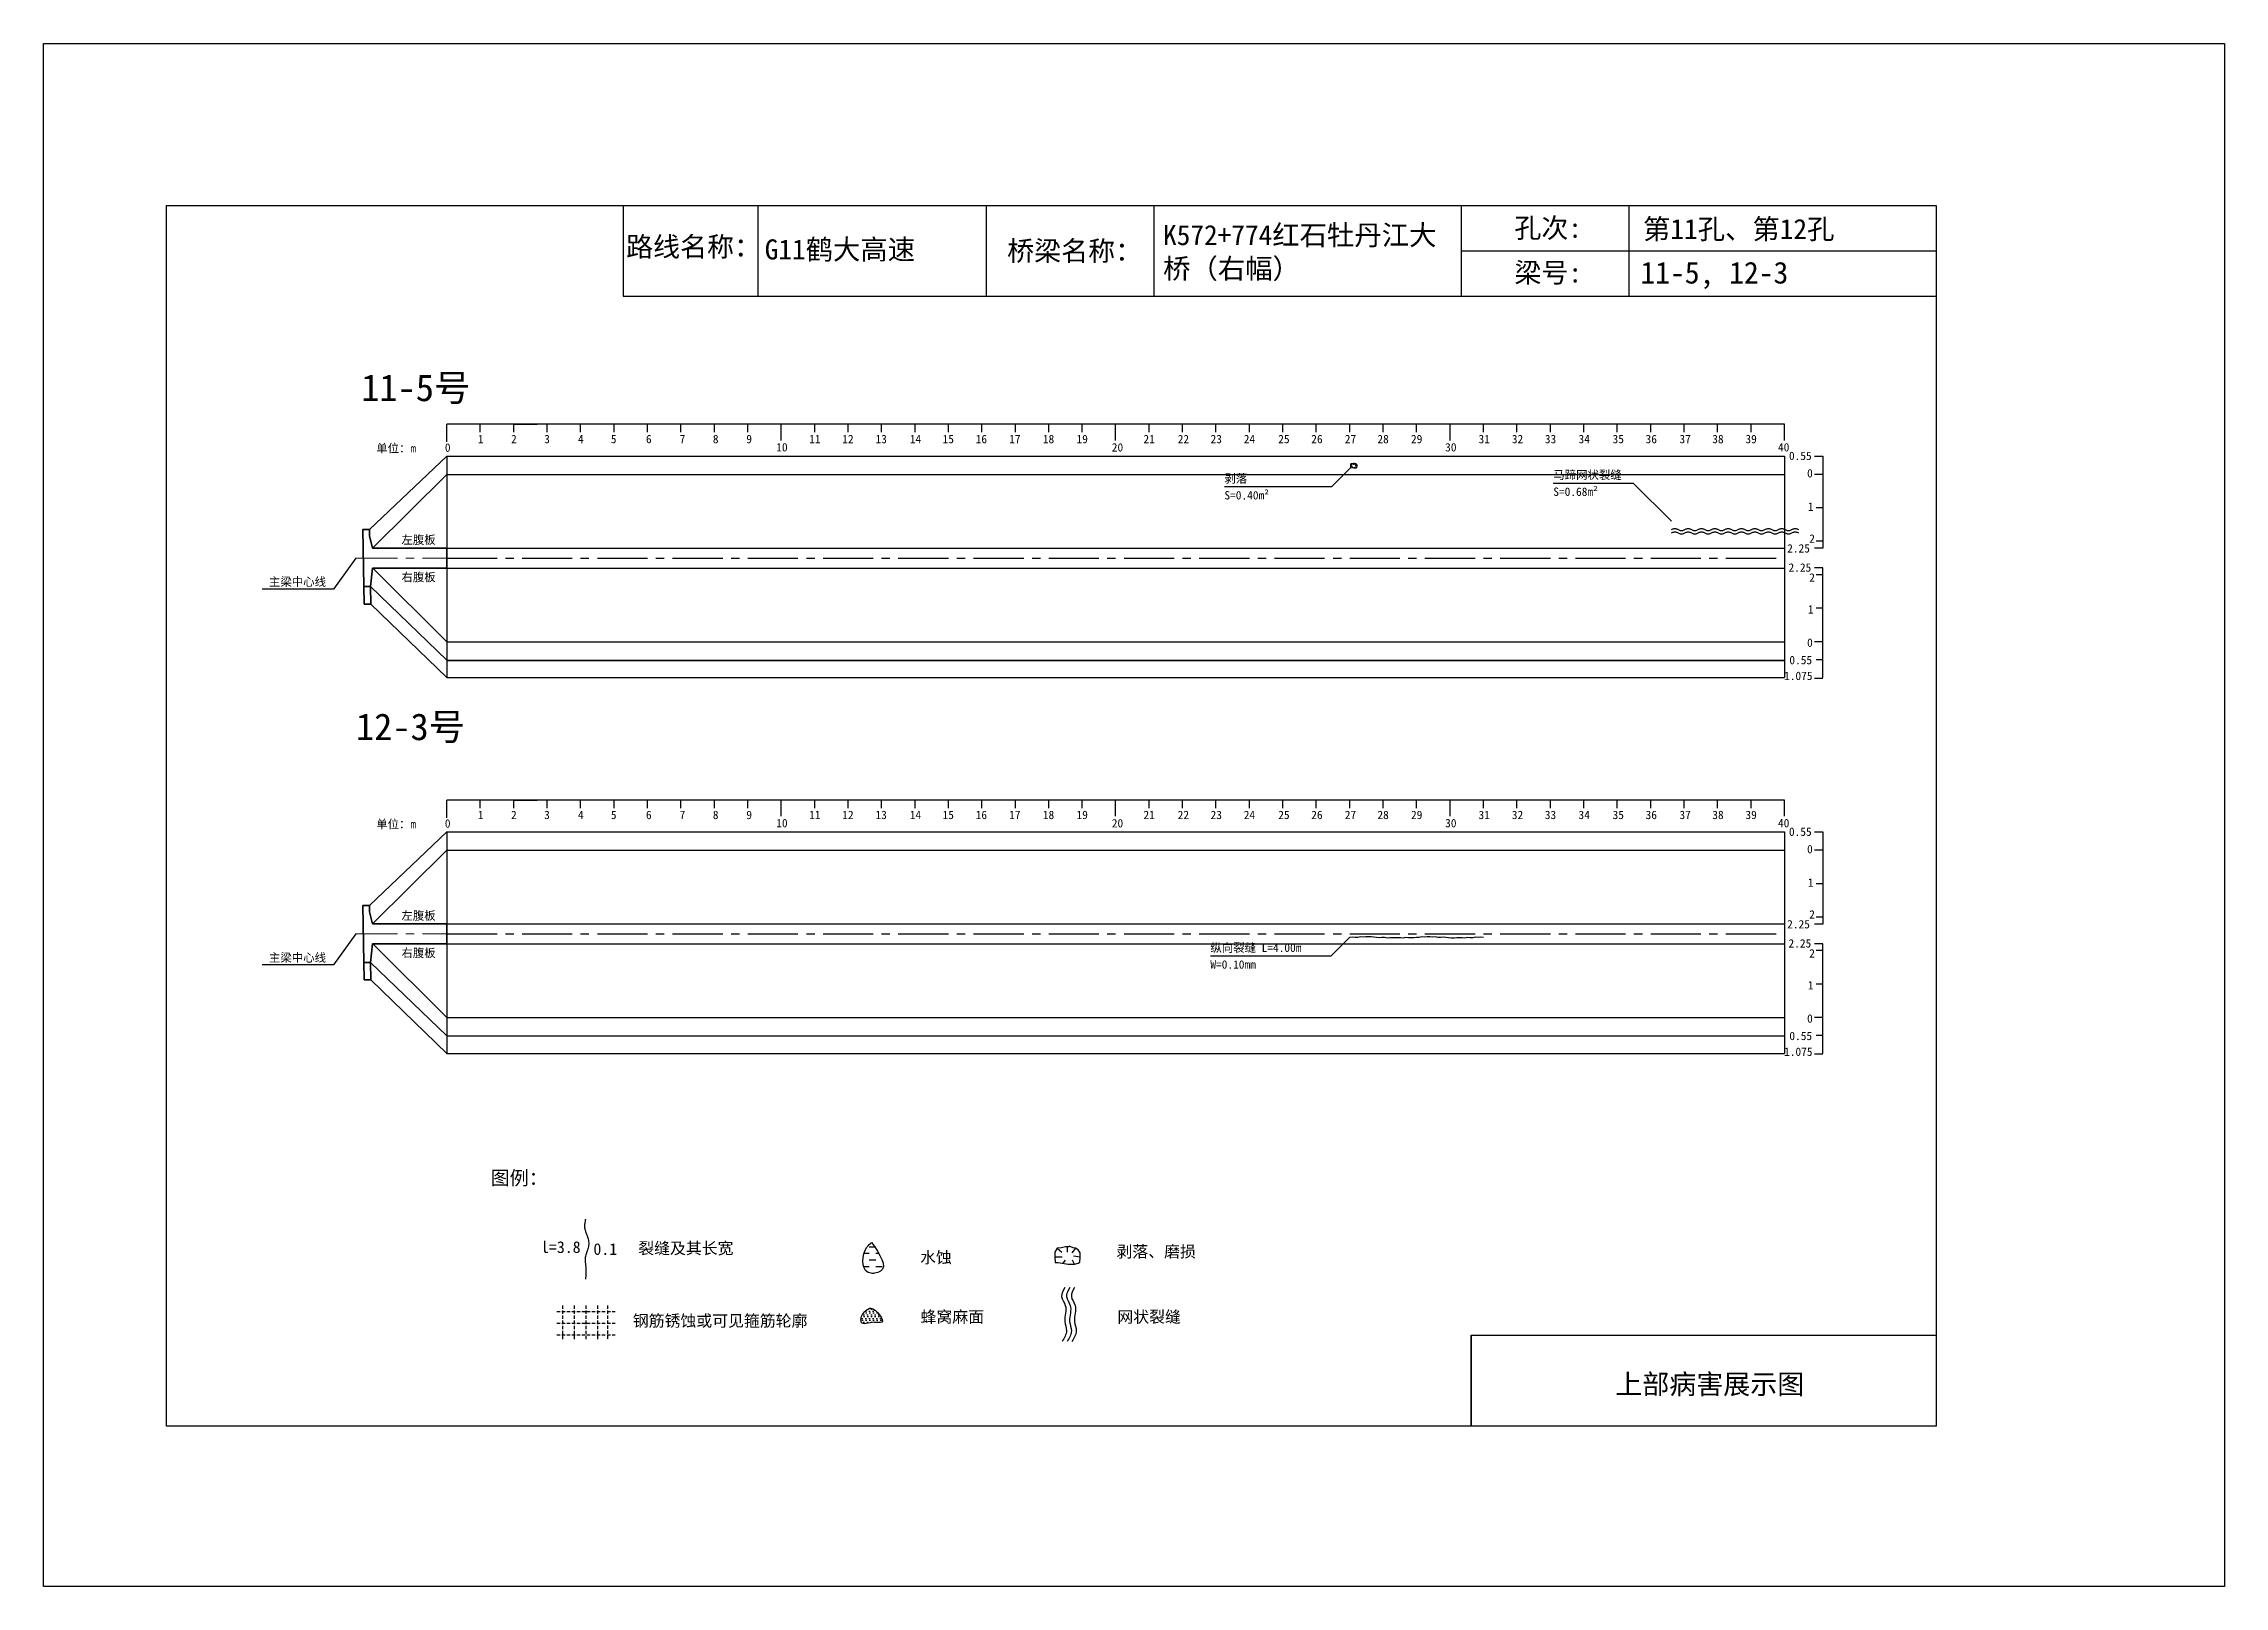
# Model space of a CAD drawing. Header units: millimetres. Extents: x -37 to 615, y -48 to 413.
import ezdxf

# ---------------------------------------------------------------- set-up
doc = ezdxf.new("R2010")
doc.units = ezdxf.units.MM
for name, pattern in [('CENTER', [2, 1.25, -0.25, 0.25, -0.25]), ('CENTER2', [1.125, 0.75, -0.125, 0.125, -0.125]), ('DASHED', [0.75, 0.5, -0.25])]:
    doc.linetypes.add(name, pattern=pattern)
for name, color, linetype in [('加固措施', 7, 'Continuous'), ('图层1', 7, 'Continuous'), ('病害', 5, 'Continuous'), ('轮廓', 3, 'Continuous')]:
    doc.layers.add(name, color=color, linetype=linetype)
doc.layers.add('虚线', color=7, linetype='Continuous', lineweight=30)
doc.styles.get("Standard").update_dxf_attribs({"font": ''})
doc.styles.add('汉字', font='')
doc.styles.get('Standard').set_extended_font_data('SimSun')
doc.styles.get('汉字').set_extended_font_data('SimSun')
pattern_1 = [(0, (-3997.7199, -288.9294), (0.55266586, 1.10533173), [0, -1.10533173])]
pattern_2 = [(0, (-6886.571, -700.7115), (0.55266586, 1.10533173), [0, -1.10533173])]
pattern_3 = [(0, (-3576.1421, -199.0757), (1.9895971, 1.9895971), [1.9895971, -1.9895971])]

# ---------------------------------------------------------------- blocks, each defined once
blk = doc.blocks.new('adfsd')
at = {"lineweight": -2, "ltscale": 0.5}
for p, q in [((1140.897, -3083.694), (1140.936, -3083.729)), ((1140.983, -3083.682), (1140.981, -3083.729)), ((1141.053, -3083.694), (1141.022, -3083.735)), ((1140.876, -3083.768), (1140.94, -3083.769)), ((1140.948, -3083.824), (1140.969, -3083.796)), ((1141.045, -3083.83), (1141.028, -3083.796)), ((1141.094, -3083.772), (1141.036, -3083.763))]:
    blk.add_line(p, q, dxfattribs=at)
blk.add_lwpolyline([(1141, -3083.682), (1140.967, -3083.682), (1140.934, -3083.69), (1140.897, -3083.694), (1140.876, -3083.727), (1140.876, -3083.768), (1140.88, -3083.818), (1140.905, -3083.818), (1140.991, -3083.83), (1141.045, -3083.83), (1141.078, -3083.822), (1141.09, -3083.814), (1141.094, -3083.772), (1141.094, -3083.735), (1141.078, -3083.707), (1141.053, -3083.694), (1141.033, -3083.69), (1141, -3083.678)], dxfattribs=at)
blk = doc.blocks.new('chi')
at = {"color": 0}
for p, q in [((1147.409, -3079.329), (1147.409, -3078.8)), ((1187.409, -3078.8), (1147.409, -3078.8)), ((1148.409, -3079.041), (1148.409, -3078.8)), ((1149.409, -3079.041), (1149.409, -3078.8)), ((1149.409, -3078.8), (1150.109, -3078.8)), ((1150.409, -3079.041), (1150.409, -3078.8)), ((1151.409, -3079.041), (1151.409, -3078.8)), ((1152.409, -3079.041), (1152.409, -3078.8)), ((1153.409, -3079.041), (1153.409, -3078.8)), ((1154.409, -3079.041), (1154.409, -3078.8)), ((1155.409, -3079.041), (1155.409, -3078.8)), ((1156.409, -3079.041), (1156.409, -3078.8)), ((1157.409, -3079.283), (1157.409, -3078.8)), ((1158.409, -3079.041), (1158.409, -3078.8)), ((1159.409, -3079.041), (1159.409, -3078.8)), ((1160.409, -3079.041), (1160.409, -3078.8)), ((1161.409, -3079.041), (1161.409, -3078.8)), ((1162.409, -3079.041), (1162.409, -3078.8)), ((1163.409, -3079.041), (1163.409, -3078.8)), ((1164.409, -3079.041), (1164.409, -3078.8)), ((1165.409, -3079.041), (1165.409, -3078.8)), ((1166.409, -3079.041), (1166.409, -3078.8)), ((1167.409, -3079.283), (1167.409, -3078.8)), ((1168.409, -3079.041), (1168.409, -3078.8)), ((1169.409, -3079.041), (1169.409, -3078.8)), ((1170.409, -3079.041), (1170.409, -3078.8)), ((1171.409, -3079.041), (1171.409, -3078.8)), ((1172.409, -3079.041), (1172.409, -3078.8)), ((1173.409, -3079.041), (1173.409, -3078.8)), ((1174.409, -3079.041), (1174.409, -3078.8)), ((1175.409, -3079.041), (1175.409, -3078.8)), ((1176.409, -3079.041), (1176.409, -3078.8)), ((1177.409, -3079.283), (1177.409, -3078.8)), ((1178.409, -3079.041), (1178.409, -3078.8)), ((1179.409, -3079.041), (1179.409, -3078.8)), ((1180.409, -3079.041), (1180.409, -3078.8)), ((1181.409, -3079.041), (1181.409, -3078.8)), ((1182.409, -3079.041), (1182.409, -3078.8)), ((1183.409, -3079.041), (1183.409, -3078.8)), ((1184.409, -3079.041), (1184.409, -3078.8)), ((1185.409, -3079.041), (1185.409, -3078.8)), ((1186.409, -3079.041), (1186.409, -3078.8)), ((1187.409, -3079.283), (1187.409, -3078.8))]:
    blk.add_line(p, q, dxfattribs=at)
for s, p in [('0', (1147.349, -3079.623)), ('1', (1148.339, -3079.368)), ('2', (1149.328, -3079.368)), ('3', (1150.319, -3079.368)), ('4', (1151.329, -3079.368)), ('5', (1152.313, -3079.368)), ('6', (1153.363, -3079.368)), ('7', (1154.37, -3079.368)), ('8', (1155.363, -3079.368)), ('9', (1156.363, -3079.368)), ('10', (1157.259, -3079.613)), ('11', (1158.242, -3079.368)), ('12', (1159.233, -3079.368)), ('13', (1160.227, -3079.368)), ('14', (1161.252, -3079.368)), ('15', (1162.233, -3079.368)), ('16', (1163.223, -3079.368)), ('17', (1164.224, -3079.368)), ('18', (1165.232, -3079.368)), ('19', (1166.238, -3079.368)), ('20', (1167.294, -3079.617)), ('21', (1168.24, -3079.368)), ('22', (1169.264, -3079.368)), ('23', (1170.247, -3079.368)), ('24', (1171.24, -3079.368)), ('25', (1172.271, -3079.368)), ('26', (1173.258, -3079.368)), ('27', (1174.261, -3079.368)), ('28', (1175.236, -3079.368)), ('29', (1176.24, -3079.368)), ('30', (1177.262, -3079.613)), ('31', (1178.261, -3079.368)), ('32', (1179.256, -3079.368)), ('33', (1180.243, -3079.368)), ('34', (1181.251, -3079.368)), ('35', (1182.269, -3079.368)), ('36', (1183.256, -3079.368)), ('37', (1184.269, -3079.368)), ('38', (1185.251, -3079.368)), ('39', (1186.242, -3079.368)), ('40', (1187.216, -3079.613))]:
    blk.add_text(s, height=0.25).set_placement(p)
blk = doc.blocks.new('kopp')
at = {"color": 0}
for p, q in [((1188.308, -3078.25), (1188.558, -3078.25)), ((1188.558, -3078.25), (1188.558, -3078.8)), ((1188.558, -3078.8), (1188.308, -3078.8)), ((1188.558, -3078.8), (1188.558, -3079.8)), ((1188.558, -3079.8), (1188.358, -3079.8)), ((1188.558, -3079.8), (1188.558, -3079.8)), ((1188.558, -3079.8), (1188.558, -3080.8)), ((1188.558, -3081.009), (1188.308, -3081.009)), ((1188.558, -3080.8), (1188.358, -3080.8)), ((1188.558, -3080.8), (1188.558, -3081.009)), ((1188.558, -3081.592), (1188.308, -3081.592)), ((1188.558, -3081.8), (1188.358, -3081.8)), ((1188.558, -3081.8), (1188.558, -3081.592)), ((1188.558, -3082.8), (1188.558, -3081.8)), ((1188.558, -3082.8), (1188.358, -3082.8)), ((1188.558, -3083.8), (1188.558, -3082.8)), ((1188.558, -3082.8), (1188.558, -3082.8)), ((1188.558, -3083.8), (1188.308, -3083.8)), ((1188.558, -3084.875), (1188.558, -3083.8)), ((1188.558, -3084.338), (1188.358, -3084.338)), ((1188.308, -3084.888), (1188.558, -3084.888))]:
    blk.add_line(p, q, dxfattribs=at)
for s, p in [('0.55', (1187.543, -3078.37)), ('0', (1188.086, -3078.891)), ('1', (1188.109, -3079.89)), ('2', (1188.15, -3080.842)), ('2.25', (1187.49, -3081.135)), ('2.25', (1187.53, -3081.708)), ('2', (1188.15, -3082.006)), ('1', (1188.109, -3082.959)), ('0', (1188.086, -3083.954)), ('0.55', (1187.556, -3084.474)), ('1.075', (1187.398, -3084.946))]:
    blk.add_text(s, height=0.25).set_placement(p)

msp = doc.modelspace()

# ---------------------------------------------------------------- hatches: boundary and pattern name
at = {"layer": '加固措施', "lineweight": -2}
h = msp.add_hatch(dxfattribs=at)
h.set_pattern_fill('DASH', color=256, scale=0.626645)
h.set_pattern_definition(pattern_3)
edge = h.paths.add_edge_path()
edge.add_spline(control_points=[(210.85, 54.88), (210.36, 54.45), (208.03, 52.39), (207.41, 44.9), (216.74, 46.23), (213.29, 51.3), (210.85, 54.88)], knot_values=[0, 0, 0, 0, 3.237042, 15.187225, 21.182779, 35.601669, 35.601669, 35.601669, 35.601669], degree=3, periodic=0)
h = msp.add_hatch(dxfattribs=at)
h.set_pattern_fill('DASH', color=256, scale=0.626645)
h.set_pattern_definition(pattern_3)
edge = h.paths.add_edge_path()
edge.add_spline(control_points=[(210.85, 54.88), (210.36, 54.45), (208.03, 52.39), (207.41, 44.9), (216.74, 46.23), (213.29, 51.3), (210.85, 54.88)], knot_values=[0, 0, 0, 0, 3.237042, 15.187225, 21.182779, 35.601669, 35.601669, 35.601669, 35.601669], degree=3, periodic=0)
h = msp.add_hatch(dxfattribs=at)
h.set_pattern_fill('DOTS', scale=0.696272)
h.set_pattern_definition(pattern_1)
edge = h.paths.add_edge_path()
edge.add_spline(control_points=[(210.19, 35.22), (209.15, 34.51), (207.68, 33.49), (207.52, 29.75), (211, 31.47), (215.72, 30.12), (212.21, 35.3), (210.31, 35.22), (210.19, 35.22)], knot_values=[0, 0, 0, 0, 5.205471, 7.397577, 12.944796, 16.169923, 23.88441, 24.400432, 24.400432, 24.400432, 24.400432], degree=3, periodic=0)
h = msp.add_hatch(dxfattribs=at)
h.set_pattern_fill('DOTS', scale=0.696272)
h.set_pattern_definition(pattern_1)
edge = h.paths.add_edge_path()
edge.add_spline(control_points=[(210.19, 35.22), (209.15, 34.51), (207.68, 33.49), (207.52, 29.75), (211, 31.47), (215.72, 30.12), (212.21, 35.3), (210.31, 35.22), (210.19, 35.22)], knot_values=[0, 0, 0, 0, 5.205471, 7.397577, 12.944796, 16.169923, 23.88441, 24.400432, 24.400432, 24.400432, 24.400432], degree=3, periodic=0)
at = {"layer": '病害', "lineweight": -2}
h = msp.add_hatch(dxfattribs=at)
h.set_pattern_fill('DOTS', color=4, scale=0.696272, style=0)
h.set_pattern_definition(pattern_2)
edge = h.paths.add_edge_path()
edge.add_spline(control_points=[(210.19, 35.22), (209.15, 34.51), (207.68, 33.49), (207.52, 29.75), (211, 31.47), (215.72, 30.12), (212.21, 35.3), (210.31, 35.22), (210.19, 35.22)], knot_values=[0, 0, 0, 0, 1.041094, 1.479515, 2.588959, 3.233985, 4.776882, 4.880086, 4.880086, 4.880086, 4.880086], degree=3, periodic=0)
h = msp.add_hatch(dxfattribs=at)
h.set_pattern_fill('DOTS', color=4, scale=0.696272, style=0)
h.set_pattern_definition(pattern_2)
edge = h.paths.add_edge_path()
edge.add_spline(control_points=[(210.19, 35.22), (209.15, 34.51), (207.68, 33.49), (207.52, 29.75), (211, 31.47), (215.72, 30.12), (212.21, 35.3), (210.31, 35.22), (210.19, 35.22)], knot_values=[0, 0, 0, 0, 1.041094, 1.479515, 2.588959, 3.233985, 4.776882, 4.880086, 4.880086, 4.880086, 4.880086], degree=3, periodic=0)

# ---------------------------------------------------------------- linework, layer by layer
at = {"color": 0, "linetype": 'ByBlock'}
for p, q in [((0, 364.85), (529.17, 364.85)), ((0, 0), (0, 364.85)), ((136.5, 364.85), (136.5, 337.72)), ((245.1, 364.85), (245.1, 337.72)), ((387.13, 364.85), (387.13, 337.72)), ((437.29, 364.79), (437.29, 337.66)), ((529.17, 364.85), (529.17, 0)), ((136.5, 337.72), (529.17, 337.72)), ((390.12, 0), (390.12, 27.12)), ((390.12, 27.12), (529.17, 27.12)), ((529.17, 0), (0, 0))]:
    msp.add_line(p, q, dxfattribs=at)
at = {"color": 0}
for p, q in [((60.65, 267.93), (83.82, 289.93)), ((83.82, 289.93), (83.82, 223.68)), ((83.82, 289.93), (483.82, 289.93)), ((483.82, 289.93), (483.82, 223.68)), ((61.57, 262.43), (83.82, 284.43)), ((83.82, 262.43), (483.82, 262.43)), ((483.82, 262.43), (483.82, 259.43)), ((56.57, 259.43), (49.96, 250.17)), ((61.64, 256.43), (83.82, 234.43)), ((83.82, 256.43), (483.82, 256.43)), ((49.96, 250.17), (28.63, 250.17)), ((60.99, 250.93), (83.82, 228.93)), ((61.09, 245.68), (83.82, 223.68)), ((83.82, 234.43), (483.82, 234.43)), ((83.82, 228.93), (483.82, 228.93)), ((83.82, 228.81), (483.82, 228.81)), ((83.82, 223.68), (483.82, 223.68)), ((60.65, 155.59), (83.82, 177.59)), ((83.82, 177.59), (83.82, 111.34)), ((83.82, 177.59), (483.82, 177.59)), ((483.82, 177.59), (483.82, 111.34)), ((61.57, 150.08), (83.82, 172.09)), ((83.82, 172.09), (483.82, 172.09)), ((83.82, 150.09), (483.82, 150.09)), ((483.82, 150.09), (483.82, 147.09)), ((56.57, 147.09), (49.96, 137.83)), ((61.64, 144.09), (83.82, 122.09)), ((83.82, 144.09), (483.82, 144.09)), ((49.96, 137.83), (28.63, 137.83)), ((60.99, 138.59), (83.82, 116.59)), ((61.09, 133.34), (83.82, 111.34)), ((83.82, 122.09), (483.82, 122.09)), ((83.82, 116.59), (483.82, 116.59)), ((83.82, 111.34), (483.82, 111.34))]:
    msp.add_line(p, q, dxfattribs=at)
at = {"color": 7}
for p, q in [((354.19, 287.59), (354.55, 287.27)), ((354.98, 287.7), (354.96, 287.27)), ((355.62, 287.59), (355.34, 287.22)), ((356, 286.87), (355.47, 286.96)), ((354, 286.91), (354.59, 286.9)), ((354.66, 286.4), (354.85, 286.66)), ((355.55, 286.35), (355.39, 286.66))]:
    msp.add_line(p, q, dxfattribs=at)
msp.add_line((83.82, 284.43), (483.82, 284.43))
at = {"color": 1, "linetype": 'CENTER2', "ltscale": 20}
for p, q in [((83.82, 259.43), (483.82, 259.43)), ((83.82, 147.09), (483.82, 147.09))]:
    msp.add_line(p, q, dxfattribs=at)
at = {"color": 1, "linetype": 'DASHED', "ltscale": 2}
for p, q in [((116.71, 34.25), (134.11, 34.25)), ((116.71, 34.25), (134.11, 34.25)), ((118.45, 35.99), (118.45, 25.55)), ((118.45, 35.99), (118.45, 25.55)), ((121.93, 35.99), (121.93, 25.55)), ((121.93, 35.99), (121.93, 25.55)), ((125.41, 35.99), (125.41, 25.55)), ((125.41, 35.99), (125.41, 25.55)), ((128.89, 35.99), (128.89, 25.55)), ((128.89, 35.99), (128.89, 25.55)), ((131.87, 36.02), (131.87, 25.57)), ((131.87, 36.02), (131.87, 25.57)), ((116.71, 30.77), (134.11, 30.77)), ((116.71, 30.77), (134.11, 30.77)), ((116.71, 27.29), (134.11, 27.29)), ((116.71, 27.29), (134.11, 27.29))]:
    msp.add_line(p, q, dxfattribs=at)
at = {"color": 3, "linetype": 'ByBlock'}
msp.add_lwpolyline([(-36.77, 413.19), (615.38, 413.19), (615.38, -47.93), (-36.77, -47.93)], close=True, dxfattribs=at)
at = {"color": 7}
for points in [[(355.13, 287.7), (354.83, 287.7), (354.53, 287.63), (354.19, 287.59), (354, 287.29), (354, 286.91), (354.04, 286.46), (354.26, 286.46), (355.06, 286.35), (355.55, 286.35), (355.85, 286.42), (355.96, 286.5), (356, 286.87), (356, 287.21), (355.85, 287.48), (355.62, 287.59), (355.43, 287.63), (355.13, 287.74)], [(354, 286.35), (348.34, 280.69), (316.34, 280.69)], [(450, 270.45), (438.69, 281.76), (414.69, 281.76)], [(450, 267.95), (450.2, 268.04), (450.4, 268.12), (450.6, 268.19), (450.8, 268.23), (451, 268.25), (451.2, 268.23), (451.4, 268.19), (451.6, 268.12), (451.8, 268.04), (452, 267.95), (452.2, 267.85), (452.4, 267.77), (452.6, 267.7), (452.8, 267.66), (453, 267.65), (453.2, 267.66), (453.4, 267.7), (453.6, 267.77), (453.8, 267.85), (454, 267.95), (454.2, 268.04), (454.4, 268.12), (454.6, 268.19), (454.8, 268.23), (455, 268.25), (455.2, 268.23), (455.4, 268.19), (455.6, 268.12), (455.8, 268.04), (456, 267.95), (456.2, 267.85), (456.4, 267.77), (456.6, 267.7), (456.8, 267.66), (457, 267.65), (457.2, 267.66), (457.4, 267.7), (457.6, 267.77), (457.8, 267.85), (458, 267.95), (458.2, 268.04), (458.4, 268.12), (458.6, 268.19), (458.8, 268.23), (459, 268.25), (459.2, 268.23), (459.4, 268.19), (459.6, 268.12), (459.8, 268.04), (460, 267.95), (460.2, 267.85), (460.4, 267.77), (460.6, 267.7), (460.8, 267.66), (461, 267.65), (461.2, 267.66), (461.4, 267.7), (461.6, 267.77), (461.8, 267.85), (462, 267.95), (462.2, 268.04), (462.4, 268.12), (462.6, 268.19), (462.8, 268.23), (463, 268.25), (463.2, 268.23), (463.4, 268.19), (463.6, 268.12), (463.8, 268.04), (464, 267.95), (464.2, 267.85), (464.4, 267.77), (464.6, 267.7), (464.8, 267.66), (465, 267.65), (465.2, 267.66), (465.4, 267.7), (465.6, 267.77), (465.8, 267.85), (466, 267.95), (466.2, 268.04), (466.4, 268.12), (466.6, 268.19), (466.8, 268.23), (467, 268.25), (467.2, 268.23), (467.4, 268.19), (467.6, 268.12), (467.8, 268.04), (468, 267.95), (468.2, 267.85), (468.4, 267.77), (468.6, 267.7), (468.8, 267.66), (469, 267.65), (469.2, 267.66), (469.4, 267.7), (469.6, 267.77), (469.8, 267.85), (470, 267.95), (470.2, 268.04), (470.4, 268.12), (470.6, 268.19), (470.8, 268.23), (471, 268.25), (471.2, 268.23), (471.4, 268.19), (471.6, 268.12), (471.8, 268.04), (472, 267.95), (472.2, 267.85), (472.4, 267.77), (472.6, 267.7), (472.8, 267.66), (473, 267.65), (473.2, 267.66), (473.4, 267.7), (473.6, 267.77), (473.8, 267.85), (474, 267.95), (474.2, 268.04), (474.4, 268.12), (474.6, 268.19), (474.8, 268.23), (475, 268.25), (475.2, 268.23), (475.4, 268.19), (475.6, 268.12), (475.8, 268.04), (476, 267.95), (476.2, 267.85), (476.4, 267.77), (476.6, 267.7), (476.8, 267.66), (477, 267.65), (477.2, 267.66), (477.4, 267.7), (477.6, 267.77), (477.8, 267.85), (478, 267.95), (478.2, 268.04), (478.4, 268.12), (478.6, 268.19), (478.8, 268.23), (479, 268.25), (479.2, 268.23), (479.4, 268.19), (479.6, 268.12), (479.8, 268.04), (480, 267.95), (480.2, 267.85), (480.4, 267.77), (480.6, 267.7), (480.8, 267.66), (481, 267.65), (481.2, 267.66), (481.4, 267.7), (481.6, 267.77), (481.8, 267.85), (482, 267.95), (482.2, 268.04), (482.4, 268.12), (482.6, 268.19), (482.8, 268.23), (483, 268.25), (483.2, 268.23), (483.4, 268.19), (483.6, 268.12), (483.8, 268.04), (484, 267.95), (484.2, 267.85), (484.4, 267.77), (484.6, 267.7), (484.8, 267.66), (485, 267.65), (485.2, 267.66), (485.4, 267.7), (485.6, 267.77), (485.8, 267.85), (486, 267.95), (486.2, 268.04), (486.4, 268.12), (486.6, 268.19), (486.8, 268.23), (487, 268.25), (487.2, 268.23), (487.4, 268.19), (487.6, 268.12), (487.8, 268.04), (488, 267.95)], [(450, 266.95), (450.2, 267.04), (450.4, 267.12), (450.6, 267.19), (450.8, 267.23), (451, 267.25), (451.2, 267.23), (451.4, 267.19), (451.6, 267.12), (451.8, 267.04), (452, 266.95), (452.2, 266.85), (452.4, 266.77), (452.6, 266.7), (452.8, 266.66), (453, 266.65), (453.2, 266.66), (453.4, 266.7), (453.6, 266.77), (453.8, 266.85), (454, 266.95), (454.2, 267.04), (454.4, 267.12), (454.6, 267.19), (454.8, 267.23), (455, 267.25), (455.2, 267.23), (455.4, 267.19), (455.6, 267.12), (455.8, 267.04), (456, 266.95), (456.2, 266.85), (456.4, 266.77), (456.6, 266.7), (456.8, 266.66), (457, 266.65), (457.2, 266.66), (457.4, 266.7), (457.6, 266.77), (457.8, 266.85), (458, 266.95), (458.2, 267.04), (458.4, 267.12), (458.6, 267.19), (458.8, 267.23), (459, 267.25), (459.2, 267.23), (459.4, 267.19), (459.6, 267.12), (459.8, 267.04), (460, 266.95), (460.2, 266.85), (460.4, 266.77), (460.6, 266.7), (460.8, 266.66), (461, 266.65), (461.2, 266.66), (461.4, 266.7), (461.6, 266.77), (461.8, 266.85), (462, 266.95), (462.2, 267.04), (462.4, 267.12), (462.6, 267.19), (462.8, 267.23), (463, 267.25), (463.2, 267.23), (463.4, 267.19), (463.6, 267.12), (463.8, 267.04), (464, 266.95), (464.2, 266.85), (464.4, 266.77), (464.6, 266.7), (464.8, 266.66), (465, 266.65), (465.2, 266.66), (465.4, 266.7), (465.6, 266.77), (465.8, 266.85), (466, 266.95), (466.2, 267.04), (466.4, 267.12), (466.6, 267.19), (466.8, 267.23), (467, 267.25), (467.2, 267.23), (467.4, 267.19), (467.6, 267.12), (467.8, 267.04), (468, 266.95), (468.2, 266.85), (468.4, 266.77), (468.6, 266.7), (468.8, 266.66), (469, 266.65), (469.2, 266.66), (469.4, 266.7), (469.6, 266.77), (469.8, 266.85), (470, 266.95), (470.2, 267.04), (470.4, 267.12), (470.6, 267.19), (470.8, 267.23), (471, 267.25), (471.2, 267.23), (471.4, 267.19), (471.6, 267.12), (471.8, 267.04), (472, 266.95), (472.2, 266.85), (472.4, 266.77), (472.6, 266.7), (472.8, 266.66), (473, 266.65), (473.2, 266.66), (473.4, 266.7), (473.6, 266.77), (473.8, 266.85), (474, 266.95), (474.2, 267.04), (474.4, 267.12), (474.6, 267.19), (474.8, 267.23), (475, 267.25), (475.2, 267.23), (475.4, 267.19), (475.6, 267.12), (475.8, 267.04), (476, 266.95), (476.2, 266.85), (476.4, 266.77), (476.6, 266.7), (476.8, 266.66), (477, 266.65), (477.2, 266.66), (477.4, 266.7), (477.6, 266.77), (477.8, 266.85), (478, 266.95), (478.2, 267.04), (478.4, 267.12), (478.6, 267.19), (478.8, 267.23), (479, 267.25), (479.2, 267.23), (479.4, 267.19), (479.6, 267.12), (479.8, 267.04), (480, 266.95), (480.2, 266.85), (480.4, 266.77), (480.6, 266.7), (480.8, 266.66), (481, 266.65), (481.2, 266.66), (481.4, 266.7), (481.6, 266.77), (481.8, 266.85), (482, 266.95), (482.2, 267.04), (482.4, 267.12), (482.6, 267.19), (482.8, 267.23), (483, 267.25), (483.2, 267.23), (483.4, 267.19), (483.6, 267.12), (483.8, 267.04), (484, 266.95), (484.2, 266.85), (484.4, 266.77), (484.6, 266.7), (484.8, 266.66), (485, 266.65), (485.2, 266.66), (485.4, 266.7), (485.6, 266.77), (485.8, 266.85), (486, 266.95), (486.2, 267.04), (486.4, 267.12), (486.6, 267.19), (486.8, 267.23), (487, 267.25), (487.2, 267.23), (487.4, 267.19), (487.6, 267.12), (487.8, 267.04), (488, 266.95)], [(353.8, 146.11), (348.14, 140.45), (312.14, 140.45)], [(353.8, 146.14), (354.6, 146.24), (355.4, 146.13), (356.2, 146.12), (357, 146.3), (357.8, 146.22), (358.6, 146.3), (359.4, 146.28), (360.2, 146.29), (361, 146.26), (361.8, 146.14), (362.6, 146.05), (363.4, 146.11), (364.2, 146.12), (365, 145.96), (365.8, 146.05), (366.6, 145.97), (367.4, 146), (368.2, 145.98), (369, 146.03), (369.8, 145.9), (370.6, 146.07), (371.4, 146.04), (372.2, 146.04), (373, 146.03), (373.8, 146.1), (374.6, 146.11), (375.4, 146.31), (376.2, 146.25), (377, 146.35), (377.8, 146.27), (378.6, 146.2), (379.4, 146.28), (380.2, 146.13), (381, 146.13), (381.8, 146.18), (382.6, 146.16), (383.4, 146.01), (384.2, 145.94), (385, 145.96), (385.8, 146.04), (386.6, 146.01), (387.4, 146.04), (388.2, 145.95), (389, 146.09), (389.8, 146.03), (390.6, 146.06), (391.4, 146.19), (392.2, 146.15), (393, 146.24), (393.8, 146.11)]]:
    msp.add_lwpolyline(points, dxfattribs=at)
for points in [[(268.59, 41.36), (268.08, 40.47), (267.03, 38.67), (269.71, 35.55), (267.97, 31.9), (269.63, 28.26), (268.46, 26.35), (267.82, 25.31)], [(268.59, 41.36), (268.08, 40.47), (267.03, 38.67), (269.71, 35.55), (267.97, 31.9), (269.63, 28.26), (268.46, 26.35), (267.82, 25.31)], [(270.07, 41.36), (269.55, 40.47), (268.51, 38.67), (271.18, 35.55), (269.44, 31.9), (271.1, 28.26), (269.94, 26.35), (269.3, 25.31)], [(270.07, 41.36), (269.55, 40.47), (268.51, 38.67), (271.18, 35.55), (269.44, 31.9), (271.1, 28.26), (269.94, 26.35), (269.3, 25.31)], [(271.52, 41.36), (271, 40.47), (269.96, 38.67), (272.63, 35.55), (270.89, 31.9), (272.55, 28.26), (271.39, 26.35), (270.75, 25.31)], [(271.52, 41.36), (271, 40.47), (269.96, 38.67), (272.63, 35.55), (270.89, 31.9), (272.55, 28.26), (271.39, 26.35), (270.75, 25.31)]]:
    msp.add_open_spline(points, degree=3, knots=[0, 0, 0, 0, 2.808133, 5.677796, 10.461234, 13.324406, 16.732801, 16.732801, 16.732801, 16.732801])
at = {"lineweight": -2}
msp.add_open_spline([(210.19, 35.22), (209.15, 34.51), (207.68, 33.49), (207.52, 29.75), (211, 31.47), (215.72, 30.12), (212.21, 35.3), (210.31, 35.22), (210.19, 35.22)], degree=3, knots=[0, 0, 0, 0, 3.624423, 5.150725, 9.013098, 11.258664, 16.630045, 16.989336, 16.989336, 16.989336, 16.989336], dxfattribs=at)
msp.add_open_spline([(210.19, 35.22), (209.15, 34.51), (207.68, 33.49), (207.52, 29.75), (211, 31.47), (215.72, 30.12), (212.21, 35.3), (210.31, 35.22), (210.19, 35.22)], degree=3, knots=[0, 0, 0, 0, 3.624423, 5.150725, 9.013098, 11.258664, 16.630045, 16.989336, 16.989336, 16.989336, 16.989336], dxfattribs=at)
at = {"layer": '加固措施', "lineweight": -2}
msp.add_open_spline([(210.85, 54.88), (210.36, 54.45), (208.03, 52.39), (207.41, 44.9), (216.74, 46.23), (213.29, 51.3), (210.85, 54.88)], degree=3, knots=[0, 0, 0, 0, 2.028466, 9.51698, 13.274057, 22.309569, 22.309569, 22.309569, 22.309569], dxfattribs=at)
msp.add_open_spline([(210.85, 54.88), (210.36, 54.45), (208.03, 52.39), (207.41, 44.9), (216.74, 46.23), (213.29, 51.3), (210.85, 54.88)], degree=3, knots=[0, 0, 0, 0, 2.028466, 9.51698, 13.274057, 22.309569, 22.309569, 22.309569, 22.309569], dxfattribs=at)
at = {"layer": '图层1', "lineweight": -2}
msp.add_open_spline([(125.25, 61.82), (125.22, 61.61), (125.18, 61.39), (125.07, 60.75), (125.02, 60.35), (124.99, 59.78), (125, 59.6), (125.02, 59.31), (125.03, 59.21), (125.06, 59), (125.09, 58.89), (125.19, 58.51), (125.29, 58.21), (125.54, 57.57), (125.69, 57.22), (125.96, 56.46), (126.09, 56.04), (126.21, 55.34), (126.24, 55.06), (126.25, 54.51), (126.23, 54.25), (126.16, 53.74), (126.11, 53.5), (126, 53.03), (125.93, 52.81), (125.76, 52.25), (125.64, 51.93), (125.45, 51.33), (125.36, 51.04), (125.27, 50.66), (125.24, 50.54), (125.21, 50.32), (125.2, 50.23), (125.18, 50.03), (125.17, 49.92), (125.17, 49.54), (125.18, 49.25), (125.23, 48.62), (125.27, 48.29), (125.33, 47.7), (125.35, 47.46), (125.38, 47), (125.39, 46.78), (125.4, 46.36), (125.4, 46.16), (125.39, 45.54), (125.37, 45.14), (125.32, 44.45), (125.3, 44.15), (125.27, 43.85)], degree=3, knots=[0, 0, 0, 0, 0.93103, 0.93103, 2.904338, 2.904338, 3.933552, 3.933552, 4.598026, 4.598026, 5.2625, 5.2625, 6.799065, 6.799065, 8.335629, 8.335629, 9.872194, 9.872194, 10.744529, 10.744529, 11.616864, 11.616864, 12.4892, 12.4892, 13.361535, 13.361535, 14.755665, 14.755665, 16.149795, 16.149795, 16.835641, 16.835641, 17.410365, 17.410365, 17.98509, 17.98509, 19.45733, 19.45733, 20.929571, 20.929571, 21.910052, 21.910052, 22.722819, 22.722819, 23.535585, 23.535585, 25.161117, 25.161117, 26.428502, 26.428502, 26.428502, 26.428502], dxfattribs=at)
msp.add_open_spline([(125.25, 61.82), (125.22, 61.61), (125.18, 61.39), (125.07, 60.75), (125.02, 60.35), (124.99, 59.78), (125, 59.6), (125.02, 59.31), (125.03, 59.21), (125.06, 59), (125.09, 58.89), (125.19, 58.51), (125.29, 58.21), (125.54, 57.57), (125.69, 57.22), (125.96, 56.46), (126.09, 56.04), (126.21, 55.34), (126.24, 55.06), (126.25, 54.51), (126.23, 54.25), (126.16, 53.74), (126.11, 53.5), (126, 53.03), (125.93, 52.81), (125.76, 52.25), (125.64, 51.93), (125.45, 51.33), (125.36, 51.04), (125.27, 50.66), (125.24, 50.54), (125.21, 50.32), (125.2, 50.23), (125.18, 50.03), (125.17, 49.92), (125.17, 49.54), (125.18, 49.25), (125.23, 48.62), (125.27, 48.29), (125.33, 47.7), (125.35, 47.46), (125.38, 47), (125.39, 46.78), (125.4, 46.36), (125.4, 46.16), (125.39, 45.54), (125.37, 45.14), (125.32, 44.45), (125.3, 44.15), (125.27, 43.85)], degree=3, knots=[0, 0, 0, 0, 0.93103, 0.93103, 2.904338, 2.904338, 3.933552, 3.933552, 4.598026, 4.598026, 5.2625, 5.2625, 6.799065, 6.799065, 8.335629, 8.335629, 9.872194, 9.872194, 10.744529, 10.744529, 11.616864, 11.616864, 12.4892, 12.4892, 13.361535, 13.361535, 14.755665, 14.755665, 16.149795, 16.149795, 16.835641, 16.835641, 17.410365, 17.410365, 17.98509, 17.98509, 19.45733, 19.45733, 20.929571, 20.929571, 21.910052, 21.910052, 22.722819, 22.722819, 23.535585, 23.535585, 25.161117, 25.161117, 26.428502, 26.428502, 26.428502, 26.428502], dxfattribs=at)
at = {"layer": '病害', "color": 5}
for p, q in [((136.5, 364.85), (136.5, 337.72)), ((245.1, 364.85), (245.1, 337.72)), ((387.13, 364.85), (387.13, 337.72)), ((529.17, 364.85), (529.17, 337.72)), ((136.5, 337.72), (386.58, 337.72)), ((386.58, 337.72), (529.17, 337.72)), ((390.12, 27.12), (529.17, 27.12)), ((390.12, 27.12), (390.12, 0)), ((529.17, 27.12), (529.17, 0))]:
    msp.add_line(p, q, dxfattribs=at)
at = {"layer": '病害', "color": 0}
for p, q in [((176.83, 364.85), (176.83, 337.72)), ((295.25, 364.85), (295.25, 337.72)), ((387.14, 351.23), (529.17, 351.23))]:
    msp.add_line(p, q, dxfattribs=at)
at = {"layer": '虚线', "linetype": 'CENTER', "lineweight": 18, "ltscale": 10}
for p, q in [((56.57, 259.43), (83.82, 259.43)), ((56.57, 147.09), (83.82, 147.09))]:
    msp.add_line(p, q, dxfattribs=at)
at = {"layer": '轮廓', "color": 5, "lineweight": 35}
for p, q in [((58.99, 250.93), (58.65, 267.93)), ((58.65, 267.93), (60.65, 267.93)), ((60.69, 266.05), (60.65, 267.93)), ((61.57, 262.43), (60.69, 266.05)), ((83.82, 262.43), (61.57, 262.43)), ((83.82, 256.43), (83.82, 262.43)), ((60.99, 250.93), (61.63, 256.43)), ((83.82, 256.43), (61.63, 256.43)), ((58.99, 250.93), (60.99, 250.93)), ((59.09, 245.68), (58.99, 250.93)), ((61.09, 245.68), (60.99, 250.93)), ((59.09, 245.68), (61.09, 245.68)), ((58.99, 138.59), (58.65, 155.59)), ((58.65, 155.59), (60.65, 155.59)), ((60.69, 153.71), (60.65, 155.59)), ((61.57, 150.08), (60.69, 153.71)), ((83.82, 150.08), (61.57, 150.08)), ((83.82, 144.08), (83.82, 150.08)), ((60.99, 138.59), (61.63, 144.09)), ((83.82, 144.09), (61.63, 144.09)), ((58.99, 138.59), (60.99, 138.59)), ((59.09, 133.34), (58.99, 138.59)), ((61.09, 133.34), (60.99, 138.59)), ((59.09, 133.34), (61.09, 133.34))]:
    msp.add_line(p, q, dxfattribs=at)

# ---------------------------------------------------------------- block references
at = {"color": 0}
for name, p, xscale, yscale, zscale in [('chi', (-11390.27, 31087.43), 9.999999999994273, 9.999999999994273, 9.999999999994273), ('kopp', (-11390.27, 31072.43), 9.999999999994273, 9.999999999994273, 9.999999999994273), ('chi', (-11390.27, 30975.09), 9.999999999994273, 9.999999999994273, 9.999999999994273), ('kopp', (-11390.27, 30960.09), 9.999999999994273, 9.999999999994273, 9.999999999994273), ('adfsd', (-39452.38, 107407.64), 34.81359766870787, 34.81359766870787, 34.81359766870787), ('adfsd', (-39452.38, 107407.64), 34.81359766870787, 34.81359766870787, 34.81359766870787)]:
    msp.add_blockref(name, p, dxfattribs=dict(at, xscale=xscale, yscale=yscale, zscale=zscale))

# ---------------------------------------------------------------- texts
for s, p in [('单位：m', (62.7, 290.99)), ('左腹板', (70.24, 263.64)), ('右腹板', (70.24, 252.47)), ('主梁中心线', (30.63, 251.08)), ('单位：m', (62.7, 178.65)), ('左腹板', (70.24, 151.3)), ('主梁中心线', (30.63, 138.73)), ('右腹板', (70.24, 140.13))]:
    msp.add_text(s, height=2.5).set_placement(p)
at = {"color": 7}
for s, p in [('剥落', (316.34, 281.94)), ('S=0.68m²', (414.69, 278.01)), ('马蹄网状裂缝', (414.69, 283.01)), ('S=0.40m²', (316.34, 276.94)), ('纵向裂缝 L=4.00m', (312.14, 141.7)), ('W=0.10mm', (312.14, 136.7))]:
    msp.add_text(s, height=2.5, dxfattribs=at).set_placement(p)
at = {"linetype": 'ByBlock', "attachment_point": 1, "style": '汉字'}
for s, insert, char_height, width in [('K572+774红石牡丹江大桥（右幅）', (298, 358.97), 6, 87.5474), ('{\\C0;第11孔、第12孔}', (441.52, 360.78), 6, 77.4135), ('{\\C0;G11鹤大高速}', (178.87, 354.68), 6, 62.8604), ('{\\C0;11-5, 12-3}', (440.75, 347.98), 6.5, 84.1186), ('{\\C0;11-5号}', (58.2, 314.34), 8, 49.3496), ('{\\C0;12-3号}', (56.63, 213.01), 8, 49.3496)]:
    msp.add_mtext(s, dxfattribs=dict(at, insert=insert, char_height=char_height, width=width))
at = {"layer": '图层1', "style": '汉字'}
for s, p in [('孔次:', (403.05, 355.16)), ('路线名称：', (137.42, 349.54)), ('桥梁名称：', (251.38, 348.29)), ('梁号:', (403.08, 341.8)), ('上部病害展示图', (433.23, 9.56))]:
    msp.add_text(s, height=5.918, dxfattribs=at).set_placement(p)
at = {"layer": '图层1', "lineweight": -2, "attachment_point": 1}
for s, insert, char_height in [('图例：', (96.91, 76.23), 4.178), ('图例：', (96.91, 76.23), 4.178), ('l=3.8', (111.98, 55.21), 3.481), ('l=3.8', (111.98, 55.21), 3.481), ('0.1', (127.65, 54.63), 3.481), ('0.1', (127.65, 54.63), 3.481), ('裂缝及其长宽', (141.05, 54.88), 3.481), ('裂缝及其长宽', (141.05, 54.88), 3.481), ('水蚀', (225.33, 52.14), 3.481), ('水蚀', (225.33, 52.14), 3.481), ('剥落、磨损', (284.06, 53.89), 3.481), ('剥落、磨损', (284.06, 53.89), 3.481), ('钢筋锈蚀或可见箍筋轮廓', (139.42, 33.21), 3.4814), ('钢筋锈蚀或可见箍筋轮廓', (139.42, 33.21), 3.4814), ('蜂窝麻面', (225.48, 34.38), 3.481), ('蜂窝麻面', (225.48, 34.38), 3.481), ('网状裂缝', (284.32, 34.39), 3.481), ('网状裂缝', (284.32, 34.39), 3.481)]:
    msp.add_mtext(s, dxfattribs=dict(at, insert=insert, char_height=char_height))

doc.saveas('drawing.dxf')
